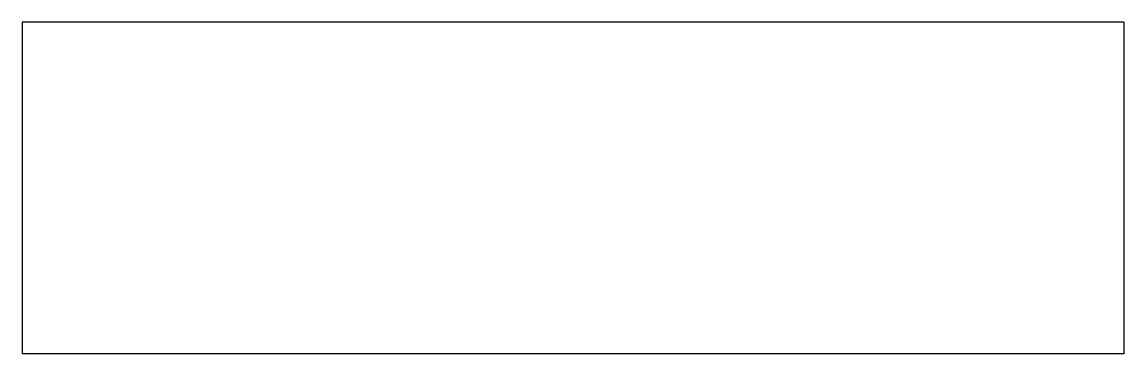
# Model space of a CAD drawing. Header units: millimetres. Extents: x 0 to 576, y 0 to 174.
import ezdxf

# ---------------------------------------------------------------- set-up
doc = ezdxf.new("R2010")
doc.units = ezdxf.units.MM

msp = doc.modelspace()

# ---------------------------------------------------------------- linework, layer by layer
for p, q in [((576.2, 173.6, 0.95), (0, 173.6, 0.95)), ((0, 173.6, 0.95), (0, 0, 0.95)), ((576.2, 173.6, 0.95), (576.2, 0, 0.95)), ((576.2, 0, 0.95), (0, 0, 0.95))]:
    msp.add_line(p, q)

doc.saveas('drawing.dxf')
